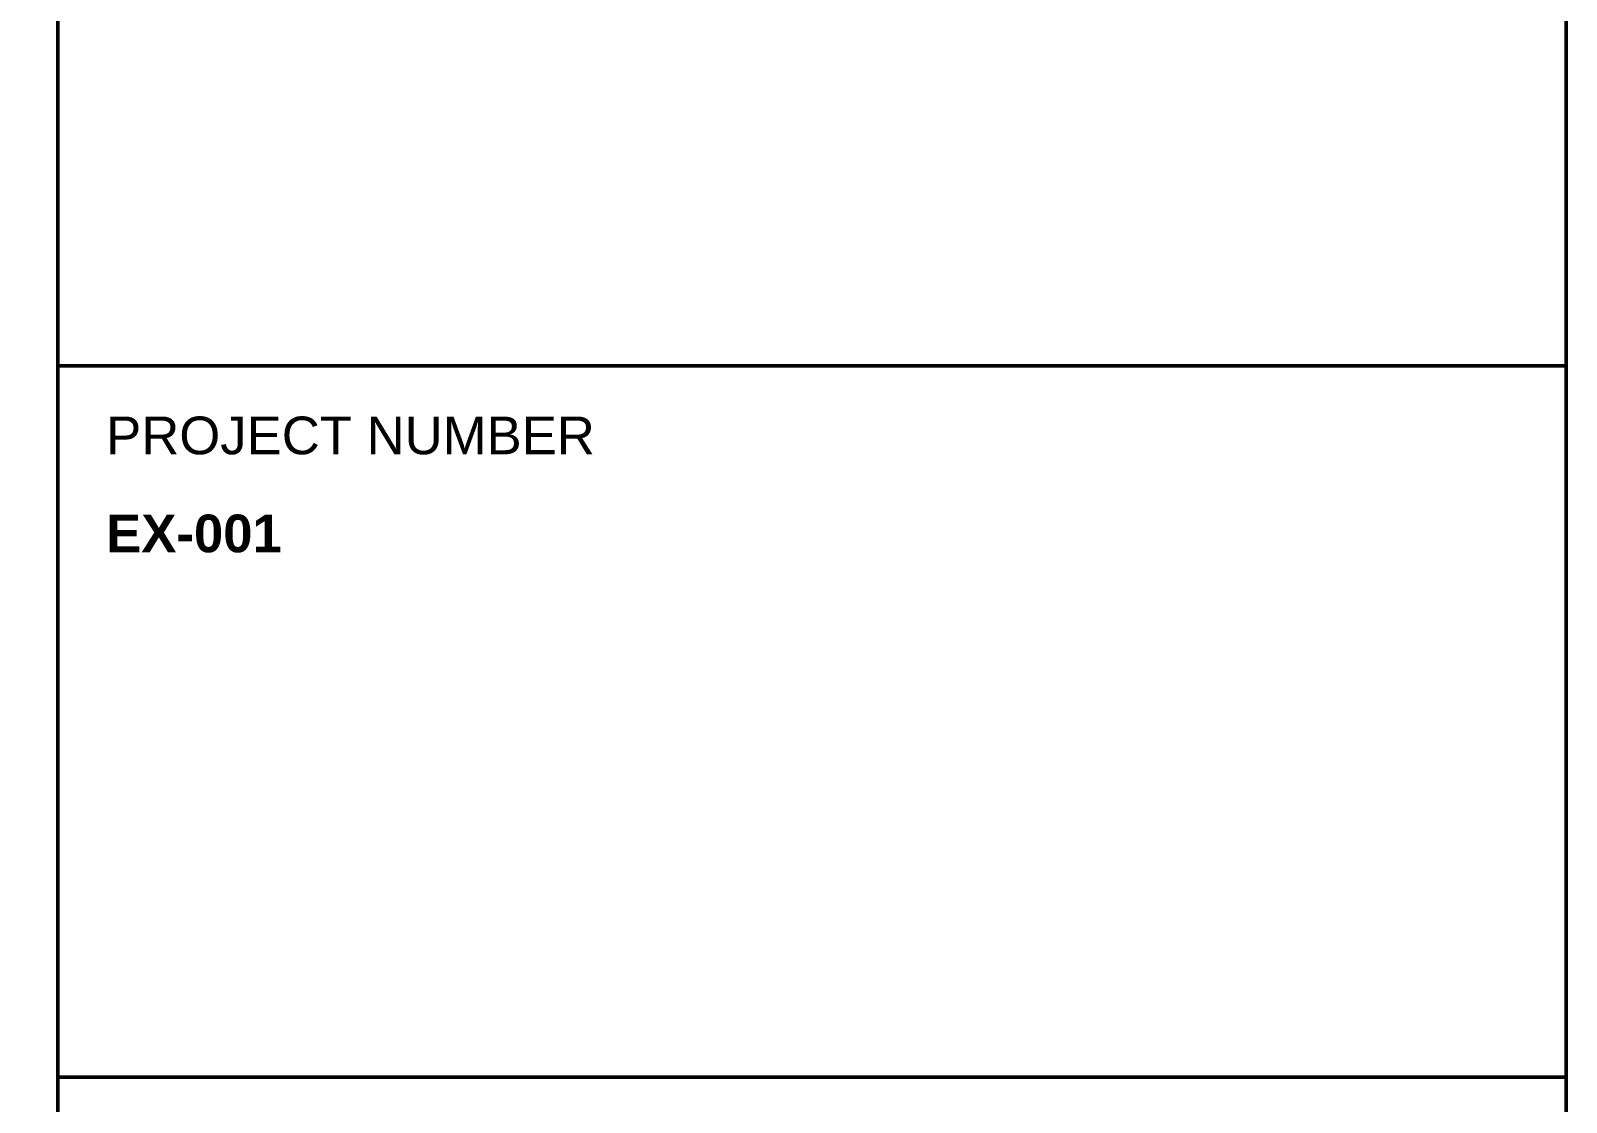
# Model space of a CAD drawing. Header units: inches. Extents: x 0.5 to 73.5, y 0.5 to 23.5.
# Drawn here: x 69.682 to 73.5, y 18.17 to 20.835 of the extents above; entities that cross this region are included whole.
import ezdxf

# ---------------------------------------------------------------- set-up
doc = ezdxf.new("R2010")
doc.units = ezdxf.units.IN
doc.header["$MEASUREMENT"] = 0
doc.layers.add('E-ANNO-TTLB', color=7, linetype='Continuous', lineweight=50)
doc.styles.add('BOLD', font='arialbd.ttf')
doc.styles.add('MAIN', font='arial.ttf')

msp = doc.modelspace()

# ---------------------------------------------------------------- linework, layer by layer
at = {"layer": 'E-ANNO-TTLB'}
for p, q in [((69.75, 20.0015), (73.5, 20.0015)), ((69.75, 18.2323), (73.5, 18.2323))]:
    msp.add_line(p, q, dxfattribs=at)
for points in [[(38.5, 0.5), (73.5, 0.5), (73.5, 23.5), (38.5, 23.5)], [(69.75, 0.5), (73.5, 0.5), (73.5, 23.5), (69.75, 23.5)]]:
    msp.add_lwpolyline(points, close=True, dxfattribs=at)

# ---------------------------------------------------------------- texts
at = {"layer": 'E-ANNO-TTLB', "style": 'MAIN'}
msp.add_text('PROJECT NUMBER', height=0.09375, dxfattribs=at).set_placement((69.87, 19.7815))
at = {"layer": 'E-ANNO-TTLB', "insert": (69.87, 19.6315), "char_height": 0.09375, "width": 0.484511, "attachment_point": 1, "line_spacing_factor": 1.45, "style": 'BOLD'}
msp.add_mtext('EX-001', dxfattribs=at)

doc.saveas('drawing.dxf')
